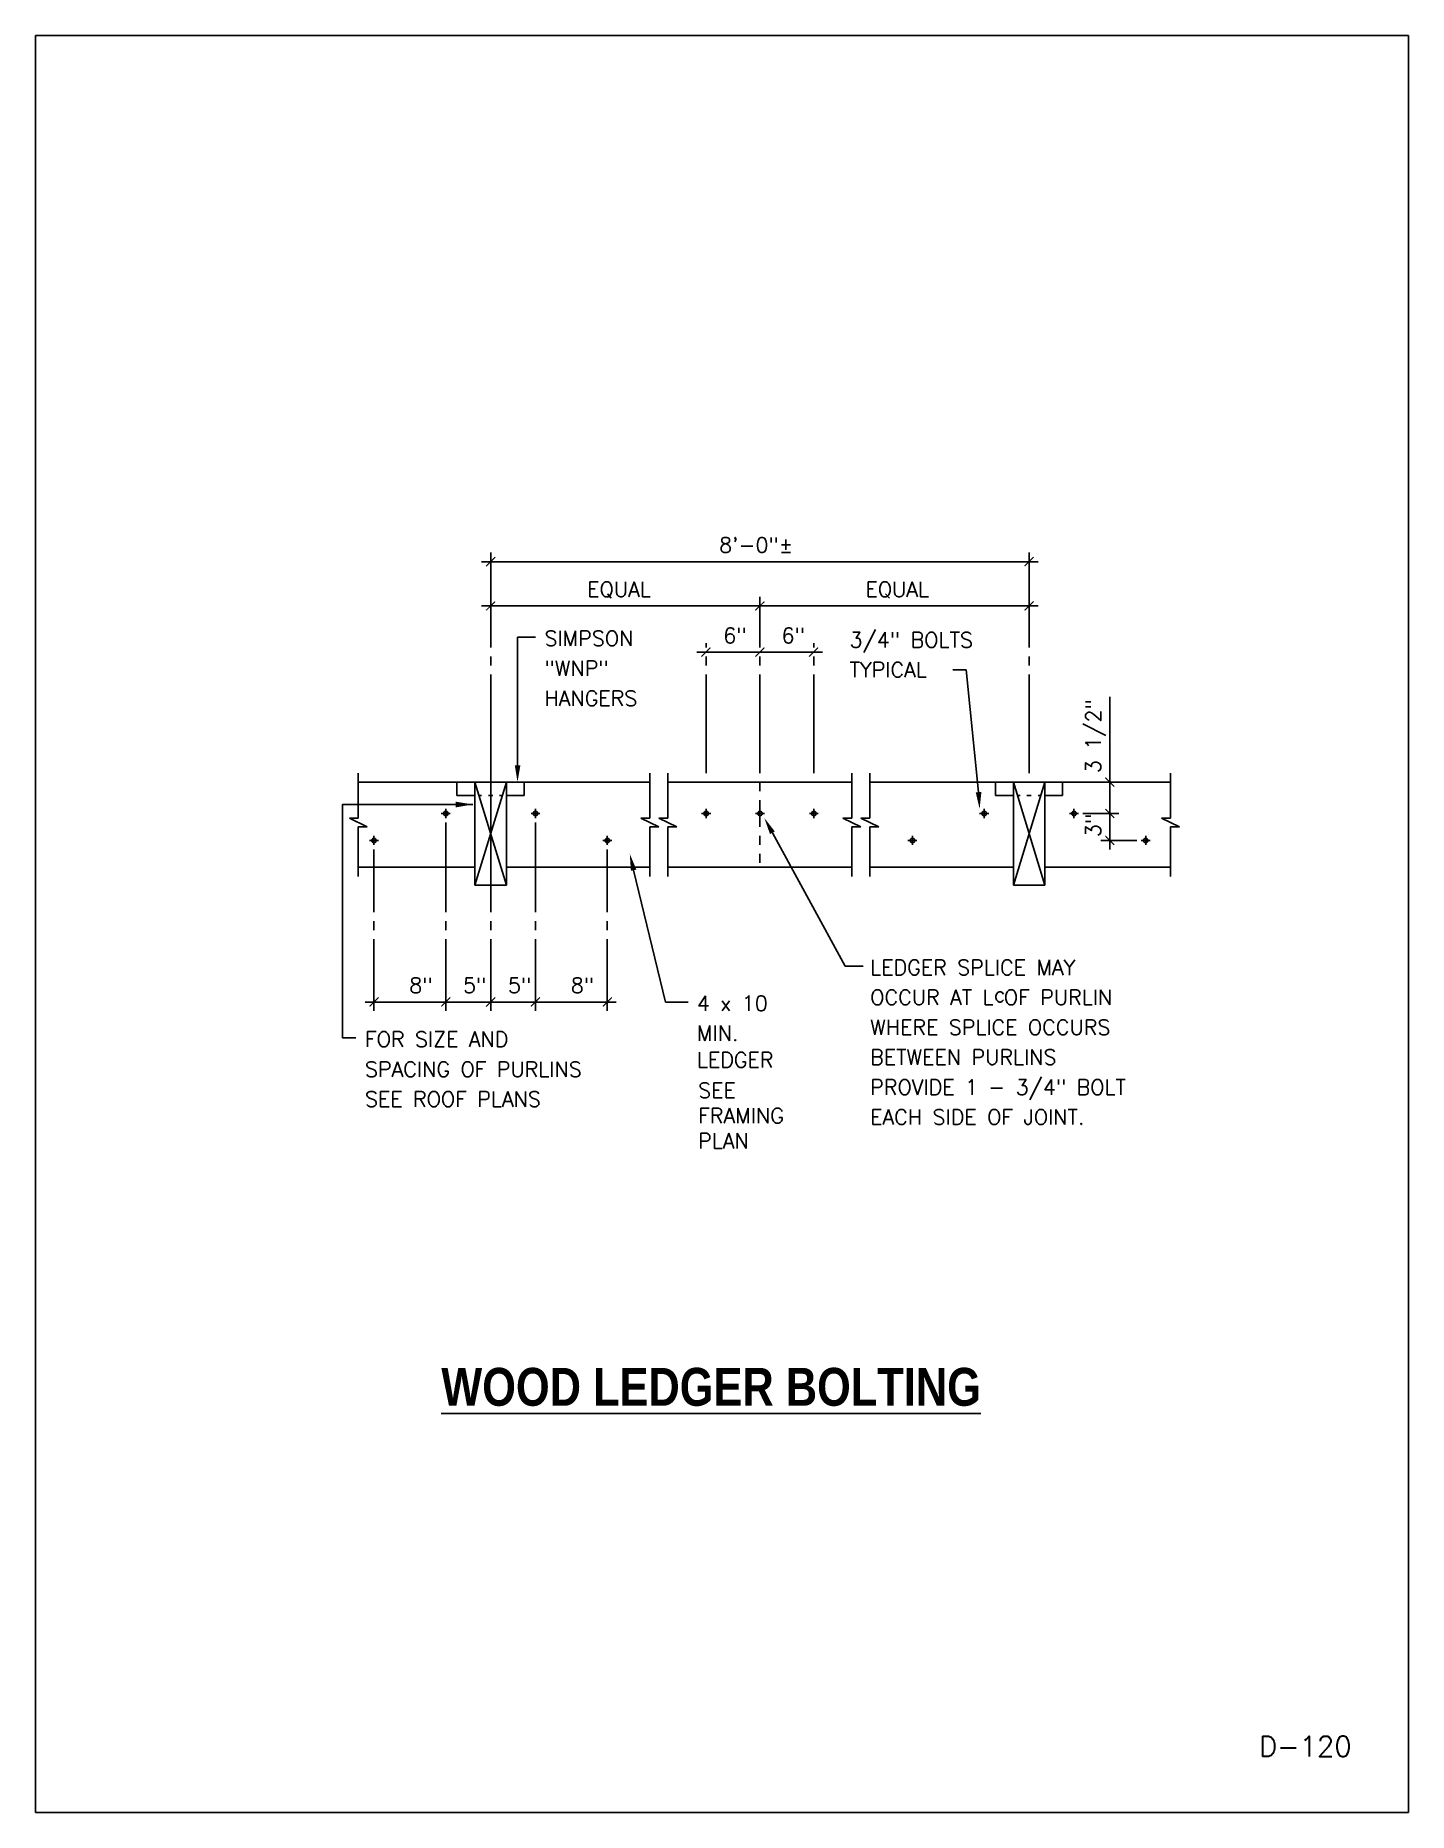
# Model space of a CAD drawing. Extents: x 0 to 8.5, y 0 to 11.
import ezdxf
from ezdxf.enums import TextEntityAlignment as Align

# ---------------------------------------------------------------- set-up
doc = ezdxf.new("R2010")
doc.units = 0
doc.header["$LTSCALE"] = 8
doc.header["$MEASUREMENT"] = 0
doc.layers.get('0').update_dxf_attribs({"linetype": 'CONTINUOUS'})
for name, color, linetype in [('DIMLINES', 7, 'CONTINUOUS'), ('OBJECT1', 1, 'CONTINUOUS'), ('OBJECT2', 5, 'CONTINUOUS'), ('TEXT', 1, 'CONTINUOUS')]:
    doc.layers.add(name, color=color, linetype=linetype)
doc.styles.get("Standard").update_dxf_attribs({"font": 'simplex.shx'})

msp = doc.modelspace()

# ---------------------------------------------------------------- linework, layer by layer
at = {"linetype": 'Continuous'}
msp.add_lwpolyline([(0, 0), (8.5, 0), (8.5, 11), (0, 11)], close=True, dxfattribs=at)
at = {"layer": 'DIMLINES', "linetype": 'Continuous'}
for p, q in [((6.207, 7.743), (2.762, 7.743)), ((2.818, 7.212), (2.818, 7.799)), ((6.151, 7.212), (6.151, 7.799)), ((4.484, 7.212), (4.484, 7.525)), ((6.207, 7.469), (2.762, 7.469)), ((2.984, 6.483), (2.984, 7.276)), ((2.984, 7.276), (3.095, 7.276)), ((2.818, 7.101), (2.818, 7.156)), ((4.095, 7.183), (4.873, 7.183)), ((4.151, 7.212), (4.151, 7.239)), ((4.151, 7.101), (4.151, 7.156)), ((4.484, 7.101), (4.484, 7.156)), ((4.818, 7.212), (4.818, 7.239)), ((4.818, 7.101), (4.818, 7.156)), ((6.151, 7.101), (6.151, 7.156)), ((2.818, 6.434), (2.818, 7.045)), ((4.151, 6.434), (4.151, 7.045)), ((4.484, 6.434), (4.484, 7.045)), ((4.818, 6.434), (4.818, 7.045)), ((5.762, 7.073), (5.679, 7.073)), ((5.838, 6.316), (5.762, 7.073)), ((6.151, 6.434), (6.151, 7.045)), ((6.651, 5.962), (6.651, 6.906)), ((2.818, 6.462), (2.818, 5.573)), ((2.602, 6.24), (2.095, 6.24)), ((6.484, 6.184), (6.707, 6.184)), ((2.54, 6.129), (2.54, 5.573)), ((3.095, 6.129), (3.095, 5.573)), ((4.562, 6.065), (5.012, 5.24)), ((2.095, 5.962), (2.095, 5.573)), ((3.54, 5.962), (3.54, 5.573)), ((6.818, 6.017), (6.595, 6.017)), ((3.703, 5.833), (3.901, 5.017)), ((2.095, 5.517), (2.095, 5.462)), ((2.54, 5.517), (2.54, 5.462)), ((2.818, 5.517), (2.818, 5.462)), ((3.095, 5.517), (3.095, 5.462)), ((3.54, 5.517), (3.54, 5.462)), ((2.095, 5.406), (2.095, 4.962)), ((2.54, 5.406), (2.54, 4.962)), ((2.818, 5.406), (2.818, 4.962)), ((3.095, 5.406), (3.095, 4.962)), ((3.54, 5.406), (3.54, 4.962)), ((5.012, 5.24), (5.123, 5.24)), ((2.04, 5.017), (3.595, 5.017)), ((3.901, 5.017), (4.04, 5.017))]:
    msp.add_line(p, q, dxfattribs=at)
msp.add_lwpolyline([(1.984, 4.795), (1.901, 4.795), (1.901, 6.24), (2.707, 6.24)], dxfattribs=at)
for points in [[(2.787, 7.718), (2.792, 7.713), (2.843, 7.774), (2.848, 7.769)], [(6.121, 7.718), (6.126, 7.713), (6.176, 7.774), (6.181, 7.769)], [(2.787, 7.444), (2.792, 7.439), (2.843, 7.499), (2.848, 7.494)], [(4.454, 7.444), (4.459, 7.439), (4.51, 7.499), (4.515, 7.494)], [(6.121, 7.444), (6.126, 7.439), (6.176, 7.499), (6.181, 7.494)], [(4.121, 7.158), (4.126, 7.153), (4.176, 7.214), (4.181, 7.209)], [(4.454, 7.158), (4.459, 7.153), (4.51, 7.214), (4.515, 7.209)], [(4.787, 7.158), (4.792, 7.153), (4.843, 7.214), (4.848, 7.209)], [(3.002, 6.483), (2.967, 6.483), (2.984, 6.379)], [(6.676, 6.348), (6.681, 6.353), (6.621, 6.404), (6.626, 6.409)], [(5.856, 6.317), (5.821, 6.315), (5.845, 6.212)], [(2.602, 6.257), (2.602, 6.222), (2.707, 6.24)], [(6.676, 6.154), (6.681, 6.159), (6.621, 6.209), (6.626, 6.214)], [(4.547, 6.057), (4.577, 6.073), (4.512, 6.156)], [(6.676, 5.987), (6.681, 5.992), (6.621, 6.043), (6.626, 6.048)], [(3.686, 5.829), (3.72, 5.837), (3.679, 5.934)], [(2.065, 4.992), (2.07, 4.987), (2.121, 5.048), (2.126, 5.043)], [(2.51, 4.992), (2.515, 4.987), (2.565, 5.048), (2.57, 5.043)], [(2.787, 4.992), (2.792, 4.987), (2.843, 5.048), (2.848, 5.043)], [(3.065, 4.992), (3.07, 4.987), (3.121, 5.048), (3.126, 5.043)], [(3.51, 4.992), (3.515, 4.987), (3.565, 5.048), (3.57, 5.043)]]:
    msp.add_trace(points, dxfattribs=at)
at = {"layer": 'OBJECT1', "linetype": 'Continuous'}
for p, q in [((1.998, 6.434), (1.998, 6.156)), ((3.804, 6.434), (3.804, 6.156)), ((3.915, 6.434), (3.915, 6.156)), ((5.054, 6.434), (5.054, 6.156)), ((5.165, 6.434), (5.165, 6.156)), ((7.026, 6.434), (7.026, 6.156)), ((2.609, 6.379), (2.609, 6.295)), ((2.609, 6.295), (2.72, 6.295)), ((2.72, 6.379), (2.915, 5.74)), ((2.915, 6.379), (2.72, 5.74)), ((2.748, 6.295), (2.762, 6.295)), ((2.804, 6.295), (2.832, 6.295)), ((2.873, 6.295), (2.887, 6.295)), ((2.915, 6.295), (3.026, 6.295)), ((3.026, 6.295), (3.026, 6.379)), ((4.484, 6.379), (4.484, 6.323)), ((5.943, 6.379), (5.943, 6.295)), ((5.943, 6.295), (6.054, 6.295)), ((6.248, 6.379), (6.054, 5.74)), ((6.054, 6.379), (6.248, 5.74)), ((6.082, 6.295), (6.095, 6.295)), ((6.137, 6.295), (6.165, 6.295)), ((6.207, 6.295), (6.22, 6.295)), ((6.248, 6.295), (6.359, 6.295)), ((6.359, 6.295), (6.359, 6.379)), ((4.484, 6.267), (4.484, 6.212)), ((1.998, 6.156), (1.943, 6.156)), ((1.943, 6.156), (2.054, 6.101)), ((2.054, 6.101), (1.998, 6.101)), ((1.998, 6.101), (1.998, 5.795)), ((3.804, 6.156), (3.748, 6.156)), ((3.748, 6.156), (3.859, 6.101)), ((3.859, 6.101), (3.804, 6.101)), ((3.804, 6.101), (3.804, 5.795)), ((3.859, 6.156), (3.97, 6.101)), ((3.915, 6.156), (3.859, 6.156)), ((3.915, 6.101), (3.915, 5.795)), ((3.97, 6.101), (3.915, 6.101)), ((4.484, 6.156), (4.484, 6.101)), ((4.998, 6.156), (5.109, 6.101)), ((5.054, 6.156), (4.998, 6.156)), ((5.054, 6.101), (5.054, 5.795)), ((5.109, 6.101), (5.054, 6.101)), ((5.165, 6.156), (5.109, 6.156)), ((5.109, 6.156), (5.22, 6.101)), ((5.22, 6.101), (5.165, 6.101)), ((5.165, 6.101), (5.165, 5.795)), ((6.97, 6.156), (7.082, 6.101)), ((7.026, 6.156), (6.97, 6.156)), ((7.026, 6.101), (7.026, 5.795)), ((7.082, 6.101), (7.026, 6.101)), ((4.484, 6.045), (4.484, 5.99)), ((4.484, 5.934), (4.484, 5.879))]:
    msp.add_line(p, q, dxfattribs=at)
at = {"layer": 'OBJECT2', "linetype": 'Continuous'}
for p, q in [((1.998, 6.379), (3.804, 6.379)), ((2.72, 6.379), (2.72, 5.74)), ((2.915, 5.74), (2.915, 6.379)), ((3.915, 6.379), (5.054, 6.379)), ((5.165, 6.379), (7.026, 6.379)), ((6.054, 6.379), (6.054, 5.74)), ((6.248, 5.74), (6.248, 6.379)), ((2.512, 6.184), (2.568, 6.184)), ((2.54, 6.212), (2.54, 6.156)), ((3.068, 6.184), (3.123, 6.184)), ((3.095, 6.212), (3.095, 6.156)), ((4.124, 6.184), (4.18, 6.184)), ((4.152, 6.212), (4.152, 6.156)), ((4.458, 6.184), (4.513, 6.184)), ((4.485, 6.212), (4.485, 6.156)), ((4.791, 6.184), (4.846, 6.184)), ((4.819, 6.212), (4.819, 6.156)), ((5.845, 6.184), (5.901, 6.184)), ((5.873, 6.212), (5.873, 6.156)), ((6.401, 6.184), (6.457, 6.184)), ((6.429, 6.212), (6.429, 6.156)), ((2.068, 6.017), (2.123, 6.017)), ((2.095, 6.045), (2.095, 5.99)), ((3.512, 6.017), (3.568, 6.017)), ((3.54, 6.045), (3.54, 5.99)), ((5.401, 6.017), (5.457, 6.017)), ((5.429, 6.045), (5.429, 5.99)), ((6.845, 6.017), (6.901, 6.017)), ((6.873, 6.045), (6.873, 5.99)), ((1.998, 5.851), (2.72, 5.851)), ((2.915, 5.851), (3.804, 5.851)), ((3.915, 5.851), (5.054, 5.851)), ((5.165, 5.851), (6.054, 5.851)), ((6.248, 5.851), (7.026, 5.851)), ((2.72, 5.74), (2.915, 5.74)), ((6.054, 5.74), (6.248, 5.74))]:
    msp.add_line(p, q, dxfattribs=at)
for centre in [(2.54, 6.184), (3.095, 6.184), (4.152, 6.184), (4.485, 6.184), (4.819, 6.184), (5.873, 6.184), (6.429, 6.184), (2.095, 6.017), (3.54, 6.017), (5.429, 6.017), (6.873, 6.017)]:
    msp.add_circle(centre, 0.0139, dxfattribs=at)

# ---------------------------------------------------------------- texts
at = {"linetype": 'Continuous'}
msp.add_text('D-120', height=0.125, dxfattribs=at).set_placement((8.148, 0.347), align=Align.RIGHT)
at = {"color": 1, "linetype": 'Continuous', "insert": (4.103, 4.517), "char_height": 0.0938, "width": 0.98828, "attachment_point": 1}
msp.add_mtext('SEE\\PFRAMING \\PPLAN', dxfattribs=at)
at = {"linetype": 'Continuous', "insert": (2.512, 2.752), "char_height": 0.23438, "width": 5.46094, "attachment_point": 1}
msp.add_mtext('{\\fTechnicBold|b0|i0|c2|p2;\\LWOOD LEDGER BOLTING}', dxfattribs=at)
at = {"layer": 'TEXT', "linetype": 'Continuous'}
for s, height, p in [('8\'-0"%%P', 0.0938, (4.232, 7.799)), ('EQUAL', 0.0938, (3.416, 7.525)), ('EQUAL', 0.0938, (5.138, 7.525)), ('SIMPSON', 0.0938, (3.151, 7.221)), ('6"', 0.0938, (4.258, 7.239)), ('6"', 0.0938, (4.619, 7.239)), ('3/4" BOLTS', 0.0938, (5.04, 7.212)), ('"WNP"', 0.0938, (3.151, 7.036)), ('TYPICAL', 0.0938, (5.04, 7.027)), ('HANGERS', 0.0938, (3.151, 6.85)), ('LEDGER SPLICE MAY', 0.09375, (5.168, 5.184)), ('8"', 0.0938, (2.314, 5.073)), ('5"', 0.0938, (2.647, 5.073)), ('5"', 0.0938, (2.925, 5.073)), ('8"', 0.0938, (3.314, 5.073)), ('OCCUR AT L OF PURLIN', 0.09375, (5.168, 4.999)), ('c', 0.0938, (5.933, 5.017)), ('4 x 10', 0.0938, (4.095, 4.962)), ('MIN.', 0.0938, (4.095, 4.777)), ('WHERE SPLICE OCCURS', 0.09375, (5.168, 4.814)), ('FOR SIZE AND', 0.09375, (2.04, 4.74)), ('SPACING OF PURLINS ', 0.09375, (2.04, 4.554)), ('LEDGER', 0.0938, (4.095, 4.612)), ('BETWEEN PURLINS', 0.09375, (5.168, 4.629)), ('PROVIDE 1 - 3/4" BOLT', 0.09375, (5.168, 4.443)), ('SEE ROOF PLANS', 0.09375, (2.04, 4.369)), ('EACH SIDE OF JOINT.', 0.09375, (5.168, 4.258))]:
    msp.add_text(s, height=height, dxfattribs=at).set_placement(p)
for s, p in [('3 1/2"', (6.595, 6.434)), ('3"', (6.595, 6.038))]:
    msp.add_text(s, height=0.0938, rotation=90, dxfattribs=at).set_placement(p)

doc.saveas('drawing.dxf')
